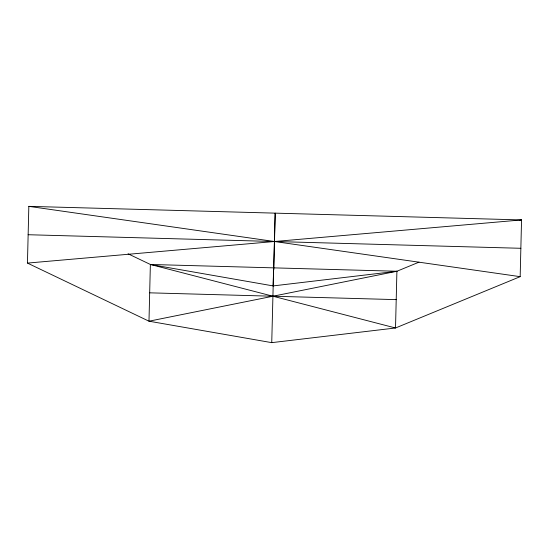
<?xml version="1.0" encoding="UTF-8"?>
<svg xmlns="http://www.w3.org/2000/svg" width="549" height="549" viewBox="0 0 549 549"><rect width="100%" height="100%" fill="white"/><g stroke="black" fill="none" stroke-linecap="round" stroke-linejoin="round"><path stroke-width="0.82" d="M27.45 263.088L28.836 206.355L521.55 219.929L520.164 276.662L395.52 327.986L271.741 342.645L148.985 321.199L27.45 263.088L521.55 219.929L519.972 220.574M128.068 253.803L150.371 264.467L148.985 321.199L396.906 271.254L418.997 262.161M271.741 342.645L273.642 267.857M273.807 269.875L275.193 213.142L273.127 285.912L150.371 264.467L396.906 271.254L395.52 327.986L150.371 264.467M273.127 285.912L396.906 271.254M28.143 234.725L520.857 248.292M149.678 292.83L396.213 299.624M28.836 206.355L520.164 276.662"/></g></svg>
